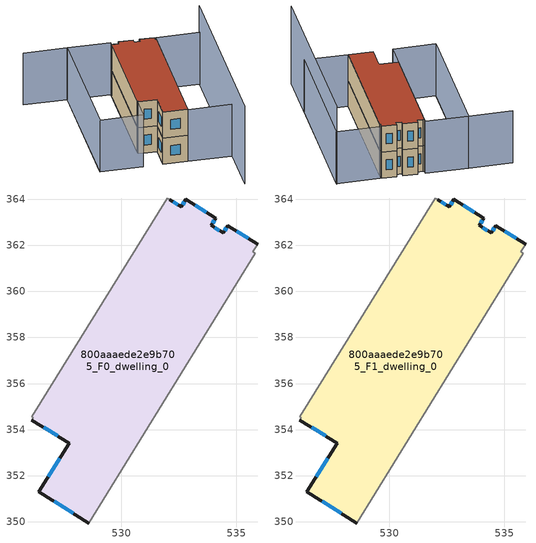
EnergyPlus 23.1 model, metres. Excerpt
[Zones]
800aaaede2e9b705_F0_dwelling_0
 floor ground (EU_floor_Construction): 534.62,362.86 535.91,362.05 535.71,361.73 535.82,361.66 528.58,349.95 526.41,351.3 527.73,353.41 526.12,354.42 526.19,354.52 526.12,354.56 531.99,364.05 532.1,363.98 532.6,363.67 532.8,363.99 534.1,363.18 533.9,362.86 534.42,362.54 z0
 wall outside (EU_wall_Construction): 535.91,362.05 534.62,362.86 534.42,362.54 533.9,362.86 534.1,363.18 532.8,363.99 532.6,363.67 532.1,363.98 / 526.12,354.42 527.73,353.41 526.41,351.3 528.58,349.95 z0:3
 wall adiabatic (EU_wall_Construction): 528.58,349.95 535.82,361.66 535.71,361.73 535.91,362.05 / 532.1,363.98 531.99,364.05 526.12,354.56 526.19,354.52 526.12,354.42 z0:3
 window (EU_Window_Construction): 534.26,362.64 534.06,362.76 / 534.56,362.76 534.48,362.64 / 535.51,362.3 535.02,362.6 / 527.09,350.88 527.91,350.37 / 527.32,352.75 526.82,351.96 / 526.63,354.1 527.23,353.72 / 532.45,363.77 532.26,363.88 / 532.74,363.89 532.67,363.77 / 533.69,363.43 533.21,363.74 / 533.96,362.96 534.04,363.08 z0.93:2.07
800aaaede2e9b705_F1_dwelling_0
 floor to 800aaaede2e9b705_F0_dwelling_0 (EU_floor_Construction): 534.62,362.86 535.91,362.05 535.71,361.73 535.82,361.66 528.58,349.95 526.41,351.3 527.73,353.41 526.12,354.42 526.19,354.52 526.12,354.56 531.99,364.05 532.1,363.98 532.6,363.67 532.8,363.99 534.1,363.18 533.9,362.86 534.42,362.54 z3
 wall outside (EU_wall_Construction): 535.91,362.05 534.62,362.86 534.42,362.54 533.9,362.86 534.1,363.18 532.8,363.99 532.6,363.67 532.1,363.98 / 526.12,354.42 527.73,353.41 526.41,351.3 528.58,349.95 z3:6
 wall adiabatic (EU_wall_Construction): 528.58,349.95 535.82,361.66 535.71,361.73 535.91,362.05 / 532.1,363.98 531.99,364.05 526.12,354.56 526.19,354.52 526.12,354.42 z3:6
 window (EU_Window_Construction): 534.26,362.64 534.06,362.76 / 534.56,362.76 534.48,362.64 / 535.51,362.3 535.02,362.6 / 527.09,350.88 527.91,350.37 / 527.32,352.75 526.82,351.96 / 526.63,354.1 527.23,353.72 / 532.45,363.77 532.26,363.88 / 532.74,363.89 532.67,363.77 / 533.69,363.43 533.21,363.74 / 533.96,362.96 534.04,363.08 z3.93:5.07
 roof outside (EU_roof_Construction): 528.58,349.95 535.82,361.66 535.71,361.73 535.91,362.05 534.62,362.86 534.42,362.54 533.9,362.86 534.1,363.18 532.8,363.99 532.6,363.67 532.1,363.98 531.99,364.05 526.12,354.56 526.19,354.52 526.12,354.42 527.73,353.41 526.41,351.3 z6
shading: 529.5,342.92 539.85,359.67 z0:9; 524.65,369.08 528.45,366.73 / 528.45,366.73 520.99,354.66 / 539.82,359.62 532.38,347.58 / 532.38,347.58 528.58,349.93 / 528.58,349.93 536.02,361.98 / 536.02,361.98 539.82,359.62 / 520.98,354.64 528.44,366.72 / 528.44,366.72 532.2,364.39 / 532.2,364.39 524.74,352.32 / 524.74,352.32 520.98,354.64 z0:6
[Building]
EU S2 Campaign: North Axis=0; Terrain=City; Solar Distribution=FullExterior
[Site:Location]
Montreal-Trudeau.Intl.AP: Latitude=45.4667; Longitude=-73.75; Time Zone=-5; Elevation=36
[SizingPeriod:WeatherFileDays]
AnnualSizingPeriod: Begin Month=1; Begin Day of Month=1; End Month=12; End Day of Month=31; Day of Week for Start Day=Monday; Use Weather File Daylight Saving Period=No; Use Weather File Rain and Snow Indicators=No
[MATERIAL]
EU_InternalMass_Material: Roughness=MediumRough; Thickness=0.1; Conductivity=1; Density=1800; Specific Heat=900; Thermal Absorptance=0.9; Solar Absorptance=0.7; Visible Absorptance=0.7
[MATERIAL:NOMASS] Roughness=MediumRough; Thermal Absorptance=0.9; Solar Absorptance=0.7; Visible Absorptance=0.7
Name | Thermal Resistance
EU_wall_NoMass; EU_floor_NoMass | 1.51479
EU_roof_NoMass | 2.84114
[WINDOWMATERIAL:SIMPLEGLAZINGSYSTEM]
EU_Window_SimpleGlazing: UFactor=3.53504; Solar Heat Gain Coefficient=0.8; Visible Transmittance=0.8
[CONSTRUCTION]
EU_wall_Construction: EU_wall_NoMass
EU_roof_Construction: EU_roof_NoMass
EU_floor_Construction: EU_floor_NoMass
EU_Window_Construction: EU_Window_SimpleGlazing
EU_InternalMass_Construction: EU_InternalMass_Material
[ZONE] Type=1; Multiplier=1; Ceiling Height=autocalculate; Floor Area=autocalculate; Part of Total Floor Area=Yes
Name | Volume
800aaaede2e9b705_F0_dwelling_0 | 175.429
800aaaede2e9b705_F1_dwelling_0 | 175.43
[INTERNALMASS] Construction=EU_InternalMass_Construction; Surface Area=58.4759
Name | Zone or ZoneList
800aaaede2e9b705_F0_dwelling_0_EU_InternalMass | 800aaaede2e9b705_F0_dwelling_0
800aaaede2e9b705_F1_dwelling_0_EU_InternalMass | 800aaaede2e9b705_F1_dwelling_0
[OTHEREQUIPMENT] Fuel Type=Electricity; Design Level Calculation Method=Watts/Area; Power per Zone Floor Area=1; Fraction Latent=0; Fraction Radiant=0; Fraction Lost=0; Carbon Dioxide Generation Rate=0; EndUse Subcategory=EU_Step8_InternalGains
Name | Zone or ZoneList or Space or SpaceList | Schedule
EU_Step8_InternalGain_800aaaede2e9b705_F0_dwelling_0_f000 | 800aaaede2e9b705_F0_dwelling_0 | EU_Step8_GainSchedule_800aaaede2e9b705_F0_dwelling_0_f000
EU_Step8_InternalGain_800aaaede2e9b705_F1_dwelling_0_f000 | 800aaaede2e9b705_F1_dwelling_0 | EU_Step8_GainSchedule_800aaaede2e9b705_F1_dwelling_0_f000
[ZONEVENTILATION:DESIGNFLOWRATE] Schedule=EU_AlwaysOn; Design Flow Rate Calculation Method=AirChanges/Hour; Air Changes per Hour=0.775154; Ventilation Type=Natural; Fan Pressure Rise=0; Fan Total Efficiency=1; Constant Term Coefficient=1; Temperature Term Coefficient=0; Velocity Term Coefficient=0; Velocity Squared Term Coefficient=0; Minimum Indoor Temperature=-100; Maximum Indoor Temperature=100; Delta Temperature=-100; Minimum Outdoor Temperature=-100; Maximum Outdoor Temperature=100; Maximum Wind Speed=40
Name | Zone or ZoneList or Space or SpaceList
EU_ConstantAir_800aaaede2e9b705_F0_dwelling_0 | 800aaaede2e9b705_F0_dwelling_0
EU_ConstantAir_800aaaede2e9b705_F1_dwelling_0 | 800aaaede2e9b705_F1_dwelling_0
[HVACTEMPLATE:THERMOSTAT] Constant Heating Setpoint=20; Constant Cooling Setpoint=50
EU_HeatOnly_800aaaede2e9b705_F0_dwelling_0; EU_HeatOnly_800aaaede2e9b705_F1_dwelling_0
[HVACTEMPLATE:ZONE:IDEALLOADSAIRSYSTEM] System Availability Schedule=EU_AlwaysOn; Maximum Heating Supply Air Temperature=50; Minimum Cooling Supply Air Temperature=13; Maximum Heating Supply Air Humidity Ratio=0.0156; Minimum Cooling Supply Air Humidity Ratio=0.0077; Heating Limit=NoLimit; Cooling Limit=NoLimit; Heating Availability Schedule=EU_AlwaysOn; Cooling Availability Schedule=EU_CoolingOff; Dehumidification Control Type=ConstantSensibleHeatRatio; Cooling Sensible Heat Ratio=0.7; Dehumidification Setpoint=60; Humidification Control Type=None; Humidification Setpoint=30; Outdoor Air Method=None; Outdoor Air Flow Rate per Person=0.00944; Outdoor Air Flow Rate per Zone Floor Area=0; Outdoor Air Flow Rate per Zone=0; Demand Controlled Ventilation Type=None; Outdoor Air Economizer Type=NoEconomizer; Heat Recovery Type=None; Sensible Heat Recovery Effectiveness=0.7; Latent Heat Recovery Effectiveness=0.65
Name | Template Thermostat
800aaaede2e9b705_F0_dwelling_0 | EU_HeatOnly_800aaaede2e9b705_F0_dwelling_0
800aaaede2e9b705_F1_dwelling_0 | EU_HeatOnly_800aaaede2e9b705_F1_dwelling_0
[SIZING:ZONE] Zone Cooling Design Supply Air Temperature Input Method=SupplyAirTemperature; Zone Cooling Design Supply Air Temperature=13; Zone Heating Design Supply Air Temperature Input Method=SupplyAirTemperature; Zone Heating Design Supply Air Temperature=50; Zone Cooling Design Supply Air Humidity Ratio=0.008; Zone Heating Design Supply Air Humidity Ratio=0.008; Cooling Design Air Flow Method=DesignDay; Cooling Design Air Flow Rate=0; Cooling Minimum Air Flow per Zone Floor Area=0.000762; Cooling Minimum Air Flow=0; Cooling Minimum Air Flow Fraction=0.2; Heating Design Air Flow Method=DesignDay; Heating Design Air Flow Rate=0; Heating Maximum Air Flow per Zone Floor Area=0.002032; Heating Maximum Air Flow=0.141576; Heating Maximum Air Flow Fraction=0.3; Account for Dedicated Outdoor Air System=No; Dedicated Outdoor Air System Control Strategy=NeutralSupplyAir; Dedicated Outdoor Air Low Setpoint Temperature for Design=autosize; Dedicated Outdoor Air High Setpoint Temperature for Design=autosize; Zone Load Sizing Method=Sensible Load Only No Latent Load; Zone Latent Cooling Design Supply Air Humidity Ratio Input Method=HumidityRatioDifference; Zone Cooling Design Supply Air Humidity Ratio Difference=0.005; Zone Latent Heating Design Supply Air Humidity Ratio Input Method=HumidityRatioDifference; Zone Humidification Design Supply Air Humidity Ratio Difference=0.005
800aaaede2e9b705_F0_dwelling_0; 800aaaede2e9b705_F1_dwelling_0
[SCHEDULE:CONSTANT]
Name | Hourly Value
EU_AlwaysOn | 1
EU_CoolingOff | 0
[SCHEDULE:FILE] Column Number=1; Rows to Skip at Top=0; Number of Hours of Data=8760; Column Separator=Comma; Interpolate to Timestep=No; Minutes per Item=60; Adjust Schedule for Daylight Savings=Yes
Name | File
EU_Step8_GainSchedule_800aaaede2e9b705_F0_dwelling_0_f000 | ../../schedules/800aaaede2e9b705/800aaaede2e9b705_F0_dwelling_0_f000_gain.csv
EU_Step8_GainSchedule_800aaaede2e9b705_F1_dwelling_0_f000 | ../../schedules/800aaaede2e9b705/800aaaede2e9b705_F1_dwelling_0_f000_gain.csv
